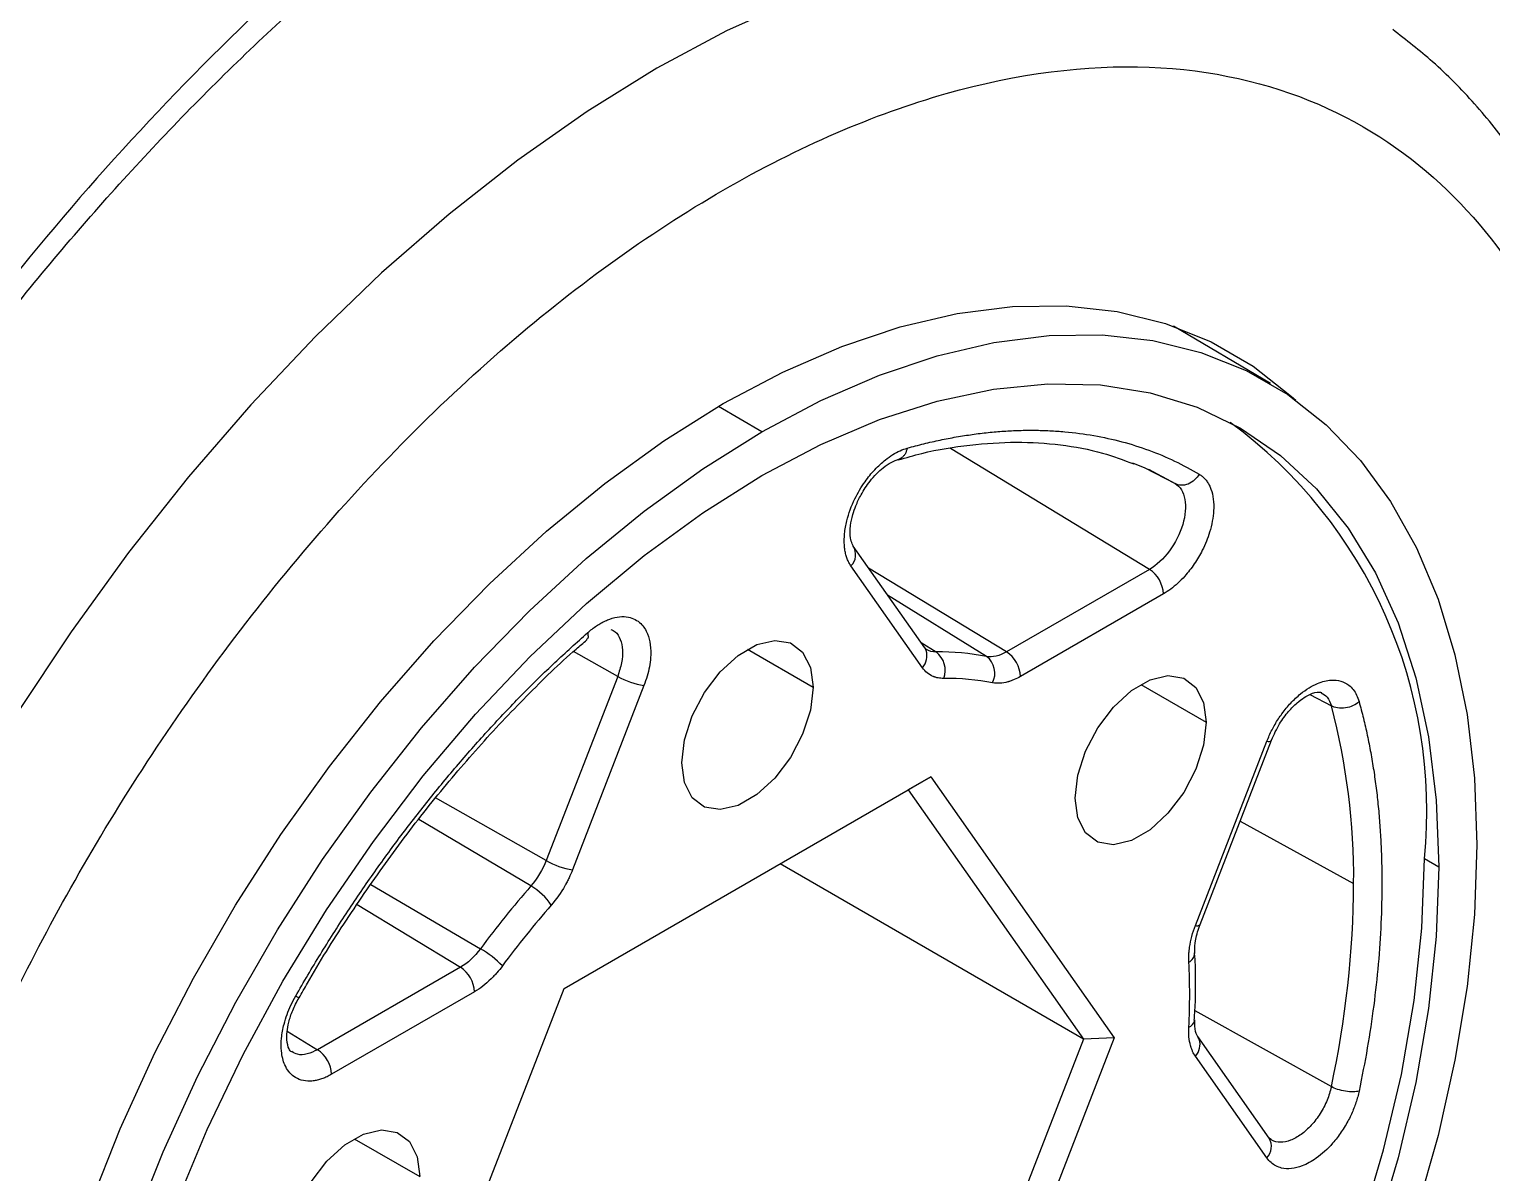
# Model space of a CAD drawing. Header units: inches. Extents: x 0 to 10.9, y 0 to 8.4.
# Drawn here: x 7.2066 to 7.6336, y 6.3479 to 6.6817 of the extents above; entities that cross this region are included whole.
import ezdxf

# ---------------------------------------------------------------- set-up
doc = ezdxf.new("R2010")
doc.units = ezdxf.units.IN
doc.header["$MEASUREMENT"] = 0

msp = doc.modelspace()

# ---------------------------------------------------------------- linework, layer by layer
at = {"color": 7, "linetype": 'Continuous', "lineweight": 25}
for p, q in [((7.56898919181615, 6.578254649225101), (7.540650059380751, 6.595020844920559)), ((7.420480935229213, 6.564169480807532), (7.407827984540758, 6.571601383427028)), ((7.533669242221659, 6.524037369667286), (7.475570103390222, 6.559334121478702)), ((7.533365464112598, 6.553241433881807), (7.541168448948627, 6.549064407620172)), ((7.468036832845271, 6.50115468827827), (7.447179059956358, 6.530831557865343)), ((7.467381107271116, 6.495348277472255), (7.446523334382255, 6.525025147059446)), ((7.491953702756091, 6.499955498587967), (7.451685761603571, 6.524419329783059)), ((7.533669244536576, 6.524037368260919), (7.491953702747306, 6.499955498582984)), ((7.486116542036138, 6.498624729424013), (7.457231689651269, 6.516528468937686)), ((7.537735761525562, 6.516869378927977), (7.49602021974347, 6.492787509254184)), ((7.378405226395067, 6.492806719221671), (7.36554004540609, 6.500094448435573)), ((7.416301997121515, 6.500718504477799), (7.435444316917708, 6.489667878478644)), ((7.466976128918215, 6.502663879709274), (7.471377442088367, 6.499942646884116)), ((7.378405228762461, 6.492806717880562), (7.357547457867825, 6.439047981453053)), ((7.53112182881448, 6.490451881303589), (7.550264148610673, 6.479401255304434)), ((7.386086879182391, 6.490135920114461), (7.365229108291363, 6.436377183696195)), ((7.580523833834708, 6.487556685767028), (7.586774766930317, 6.484174796202172)), ((7.547096219233413, 6.420115523421296), (7.567953992122368, 6.473874264988868)), ((7.548426029273123, 6.420390053327266), (7.569283802162052, 6.474148794894859)), ((7.569283802162525, 6.474148794895745), (7.569302076848754, 6.474240005548126)), ((7.362761094299493, 6.401701173055257), (7.46984912126303, 6.463521775132792)), ((7.46984912126303, 6.463521775132792), (7.463262378713909, 6.459718545934721)), ((7.46984912126303, 6.463521775132792), (7.523393134744792, 6.387338248074084)), ((7.357547457872287, 6.439047981464229), (7.325255920202647, 6.457340144059534)), ((7.362760702489823, 6.401700163206564), (7.463262378713909, 6.459718545934721)), ((7.463262378713909, 6.459718545934721), (7.514395477094499, 6.38696531862202)), ((7.353099746353004, 6.431662371325447), (7.32032964132027, 6.451023453252363)), ((7.560125631629345, 6.450544562289511), (7.593283188309742, 6.432380004451347)), ((7.613960940317678, 6.439621929341872), (7.618173209659686, 6.437232312926023)), ((7.514395477094499, 6.38696531862202), (7.425815957257496, 6.43810118696636)), ((7.306379211519641, 6.432054701533084), (7.338360631396012, 6.413327071736928)), ((7.302371407895691, 6.426236563861446), (7.332523478916689, 6.407918389290608)), ((7.3325234787995, 6.407918389363034), (7.290807933031275, 6.383836517388097)), ((7.336589995818978, 6.400750400047528), (7.294874450041131, 6.376668528067035)), ((7.30921708081773, 6.263697043919037), (7.362761094299493, 6.401701173055257)), ((7.546870556080458, 6.392392138317339), (7.546879210962578, 6.392528615429456)), ((7.546910213666056, 6.395263166504877), (7.586774764264068, 6.373070741174149)), ((7.281932224875751, 6.389228743033038), (7.290807933008057, 6.383836517374833)), ((7.514395477094499, 6.38696531862202), (7.463262378713904, 6.255175072557348)), ((7.523393134744792, 6.387338248074084), (7.46984912126303, 6.249334118937863)), ((7.523393134744792, 6.387338248074084), (7.514395477094499, 6.38696531862202)), ((7.568609715722343, 6.358057515582257), (7.547751944806394, 6.387734382362153)), ((7.56795399012437, 6.352251104810089), (7.547096219233371, 6.38192797155455)), ((7.30148216542855, 6.357883725423431), (7.320624485224743, 6.346833099424278))]:
    msp.add_line(p, q, dxfattribs=at)
at = {"color": 7, "linetype": 'Continuous', "lineweight": 25, "flags": 128}
for points in [[(7.430480888829305, 6.690393867346631), (7.410227157428587, 6.681216135454402), (7.389869689035285, 6.670303611348087), (7.369512220641983, 6.657711902749156), (7.349258489241264, 6.643505174118353), (7.329211703205776, 6.627755819688306), (7.309474016362021, 6.610544094559115), (7.290146007437873, 6.59195770573676), (7.27132616753643, 6.572091365198295), (7.253110398247941, 6.551046307261335), (7.23559152295727, 6.528929772717165), (7.218858813837213, 6.50585446235626), (7.202997536937965, 6.481937962670886)], [(7.224301923828345, 6.338409634569436), (7.233198122837071, 6.360785623217917), (7.243296825657882, 6.382948580296873), (7.254529047910563, 6.404747110336508), (7.266818062127804, 6.426032307273236), (7.280079921881605, 6.446658771629073), (7.294224035222498, 6.466485603737506), (7.309153783514423, 6.485377366231094), (7.32476718143798, 6.50320500921601), (7.340957573653576, 6.519846751813674), (7.357614363365533, 6.535188914047639), (7.374623767810359, 6.549126693393101), (7.391869595508386, 6.561564880684406), (7.409234039969396, 6.5724185104902), (7.426598484430406, 6.581613441513472), (7.443844312128433, 6.589086863051796), (7.460853716573259, 6.594787724058118), (7.477510506285216, 6.598677081871164), (7.493700898500811, 6.600728368233316), (7.509314296424368, 6.600927570778744), (7.524244044716294, 6.599273328752073), (7.538388158057187, 6.595776942303725), (7.551650017810988, 6.590462295298431), (7.563939032028229, 6.583365692164218), (7.575171254280909, 6.574535609896355), (7.576378987758104, 6.573423482497362)], [(7.420480935229213, 6.564169480807532), (7.437719780754315, 6.573297903883784), (7.454840867484521, 6.580717269342462), (7.471727241036911, 6.586376895394346), (7.488263550357564, 6.590238121054719), (7.504336835686222, 6.592274570237087), (7.519837300185994, 6.592472331928602), (7.534659059967083, 6.590830055216385), (7.548700867381118, 6.587358958515625), (7.561866802645253, 6.582082752936436), (7.574066929071554, 6.575037480312924), (7.585217907425763, 6.566271267000921), (7.595243565218776, 6.555843995126171), (7.604075417041986, 6.543826893528694), (7.61165313239206, 6.53030205119758), (7.617924947789452, 6.515361856519962), (7.622848020375463, 6.499108366174646), (7.6263887205724, 6.481652607981511), (7.628522861807697, 6.463113822468923), (7.629235865732723, 6.443618648340016), (7.628522861807697, 6.423300257401934), (7.6263887205724, 6.402297444867363), (7.622848020375463, 6.380753681242487), (7.617924947789451, 6.358816132277951), (7.611653132392058, 6.336634653677565)], [(7.249274403440499, 6.338415435977427), (7.258540904489352, 6.360561471668986), (7.269039866954198, 6.382422456155569), (7.280691387391234, 6.403832014145207), (7.293406790694554, 6.424627205974157), (7.30708930496725, 6.444649767676118), (7.321634798013977, 6.463747315466587), (7.336932569849842, 6.481774505475461), (7.352866195194126, 6.498594139901661), (7.369314409536973, 6.514078211171228), (7.386152032035531, 6.528108876152264), (7.403250918215752, 6.540579353012316), (7.420480935229214, 6.551394733892599), (7.437710952242675, 6.560472707214108), (7.454809838422896, 6.567744184118437), (7.471647460921454, 6.573153824275707), (7.488095675264302, 6.576660457057889), (7.504029300608585, 6.57823739487215), (7.51932707244445, 6.57787263626954), (7.533872565491176, 6.575568957283275), (7.547555079763873, 6.571343890301437), (7.560270483067192, 6.565229590634925), (7.571922003504229, 6.557272591796116), (7.582420965969075, 6.547533451350739), (7.591687467017928, 6.53608629003824), (7.599650982982537, 6.523018227668189), (7.606250906697911, 6.508428720085935), (7.611437008759433, 6.492428802253566), (7.615169819798959, 6.475140243206799), (7.617420930870548, 6.456694619319098), (7.618173209659686, 6.437232312926023)], [(7.23688645341644, 6.331853216814243), (7.24571830523965, 6.354067357476719), (7.255743963032664, 6.376070007450432), (7.266894941386873, 6.397710866325666), (7.279095067813173, 6.418842105092765), (7.292261003077309, 6.439319375964153), (7.306302810491343, 6.459002798416101), (7.321124570272433, 6.47775791471453), (7.336625034772205, 6.495456608397689), (7.352698320100863, 6.51197797944148), (7.369234629421516, 6.527209170129225), (7.386121002973906, 6.5410461359843), (7.403242089704112, 6.553394356499419), (7.420480935229213, 6.564169480807532)], [(7.52875366888994, 6.555142329232432), (7.532337753608638, 6.553637888385776), (7.54116844894926, 6.549064407619864)], [(7.397165898644814, 6.467570217971633), (7.397941171094302, 6.474244415547361), (7.40020418047963, 6.481273019845699), (7.403771591239034, 6.488086615147116), (7.408354392968998, 6.494133204482305), (7.413581314328328, 6.498922929143777), (7.419028901234193, 6.50206775412505), (7.424255822593524, 6.503312904409136), (7.428838624323487, 6.502557505325213), (7.432406035082892, 6.499862754814527), (7.43466904446822, 6.495446965537157), (7.435444316917708, 6.489667878478644)], [(7.4684670945181, 6.500344397811483), (7.468192014922615, 6.500914549712564), (7.468036832845271, 6.50115468827827)], [(7.511985730337779, 6.457303594797422), (7.512761002787266, 6.463977792373149), (7.515024012172595, 6.471006396671489), (7.518591422931999, 6.477819991972906), (7.523174224661963, 6.483866581308094), (7.528401146021293, 6.488656305969566), (7.533848732927158, 6.491801130950839), (7.539075654286489, 6.493046281234926), (7.543658456016452, 6.492290882151003), (7.547225866775856, 6.489596131640316), (7.549488876161185, 6.485180342362947), (7.550264148610673, 6.479401255304434)], [(7.435444316917708, 6.489667878478644), (7.43466904446822, 6.482993680902918), (7.432406035082892, 6.475965076604578), (7.428838624323487, 6.469151481303161), (7.424255822593524, 6.463104891967973), (7.419028901234193, 6.458315167306501), (7.413581314328328, 6.455170342325228), (7.408354392968998, 6.453925192041141), (7.403771591239034, 6.454680591125064), (7.40020418047963, 6.457375341635751), (7.397941171094302, 6.46179113091312), (7.397165898644814, 6.467570217971633)], [(7.550264148610673, 6.479401255304434), (7.549488876161185, 6.472727057728706), (7.547225866775856, 6.465698453430368), (7.543658456016451, 6.45888485812895), (7.539075654286489, 6.452838268793762), (7.533848732927157, 6.448048544132289), (7.528401146021293, 6.444903719151017), (7.523174224661963, 6.443658568866931), (7.518591422931999, 6.444413967950854), (7.515024012172595, 6.44710871846154), (7.512761002787266, 6.45152450773891), (7.511985730337779, 6.457303594797422)], [(7.595442127962229, 6.332470462441116), (7.602040835071027, 6.35467598570431), (7.607225981144853, 6.376659596396041), (7.610958104091208, 6.398253985964878), (7.61320880020095, 6.419294808067154), (7.613960940317678, 6.439621929341872)], [(7.618173209659686, 6.437232312926023), (7.617420930870548, 6.416901443930882), (7.615169819798958, 6.395856742522845), (7.611437008759432, 6.374258371586766), (7.606250906697911, 6.35227070776692), (7.599650982982537, 6.330061090461492)], [(7.548194816812894, 6.38689062819018), (7.547907126833405, 6.387494243881453), (7.547751944806394, 6.387734382362153)], [(7.282346066951849, 6.324735438917265), (7.283121339401337, 6.331409636492992), (7.285384348786665, 6.338438240791331), (7.28895175954607, 6.34525183609275), (7.293534561276033, 6.351298425427936), (7.298761482635364, 6.356088150089409), (7.304209069541228, 6.359232975070682), (7.309435990900559, 6.360478125354769), (7.314018792630522, 6.359722726270845), (7.317586203389927, 6.357027975760158), (7.319849212775256, 6.352612186482789), (7.320624485224743, 6.346833099424278)]]:
    msp.add_lwpolyline(points, dxfattribs=at)
at = {"color": 7, "linetype": 'Continuous', "lineweight": 25}
for centre, radius, start, end in [((7.474222752003551, 6.453637494212802), 0.1404393012371021, 354.2724600286426, 53.74416691798086), ((7.443146289744413, 6.528346752508348), 0.004736823117360321, 315.4741789739487, 31.63944323602137), ((7.52863583342289, 6.516444336736257), 0.009109849242846546, 2.674245102927998, 56.45966883228568), ((7.463604369946584, 6.498785300757536), 0.005106552054181242, 317.6962096837729, 17.77699957005064), ((7.472012538655068, 6.423967838916258), 0.07597745857596652, 79.30189884595478, 90.47894281207033), ((7.467331107045422, 6.494599245422179), 0.006702590094672791, 339.0789676163579, 52.86486180126623), ((7.486920290724839, 6.492362466731168), 0.00910985012449014, 2.674246757057894, 56.4596481820664), ((7.482311947037002, 6.493710819646096), 0.006214616028050101, 333.411194014934, 52.25116983067034), ((7.389524068763453, 6.512404078330519), 0.02253186942214038, 240.4309699003719, 261.2253894228015), ((7.398570643733277, 6.434219156042977), 0.1947212302087964, 359.4588304995, 14.86542176407142), ((7.568415670499576, 6.474995950303682), 0.001212981809184539, 247.6282530866696, 315.7006354774731), ((7.368666297353056, 6.458645339943782), 0.02253186746171856, 240.4309755015279, 261.2253899282482), ((7.582949845310959, 6.23180206125805), 0.3045902354495636, 138.9922390570603, 143.4185706454945), ((7.343718335726149, 6.415816335467387), 0.01841487760974737, 33.81349076114087, 59.37297491080231), ((7.303037006668099, 6.434219027135435), 0.2902520076795309, 347.8382003327923, 359.6369742828997), ((7.547557897607716, 6.421237208751493), 0.00121298182231953, 247.6282534868184, 315.7006350078088), ((7.32355266335362, 6.38795860751786), 0.02937405055223516, 43.83601254986846, 59.72721989258105), ((7.543739014858269, 6.412225341138488), 0.003142420464291631, 296.8033891915263, 357.7157928021812), ((7.327490066917388, 6.400325357567404), 0.00910985000556748, 2.674246522096059, 56.45964785377839), ((7.544187338518351, 6.392945580466992), 0.002739699746070071, 290.7060278726417, 348.3455751130364), ((7.285774521225393, 6.37624348561487), 0.009109849918588648, 2.674246371716041, 56.45964911047709), ((7.543311476757257, 6.385368739058656), 0.005114993316480966, 317.7255440968726, 17.30960475496806), ((7.564373315058917, 6.355595706478254), 0.004899754548991311, 316.9523801809578, 30.16124209859436)]:
    msp.add_arc(centre, radius, start, end, dxfattribs=at)
for points, knots in [([(7.395029203503368, 7.474254877316403), (7.392019268060231, 7.475810364165667), (7.381445241878698, 7.481274853015966), (7.362417403302498, 7.488970269481786), (7.338023147754916, 7.49734374428788), (7.312819043607847, 7.503976935744419), (7.286909262399522, 7.508984505322472), (7.260313447674344, 7.512319046118499), (7.233077881895302, 7.513977289846602), (7.205246752113464, 7.513945972016639), (7.176870478961093, 7.512217972681005), (7.148003389559644, 7.508789440202618), (7.118703658344013, 7.503661743422023), (7.089032195046875, 7.49684167456807), (7.059051599429364, 7.48834163460339), (7.028825104366493, 7.478179386488253), (6.998415703075528, 7.466377605445579), (6.967885507705667, 7.452963305628618), (6.937295351991261, 7.437967251097509), (6.906704797402057, 7.42142352268378), (6.876172308030043, 7.403369244713346), (6.845754738766543, 7.383843974624733), (6.815507288310438, 7.362889268583568), (6.785483468350926, 7.340548270090168), (6.755735829775182, 7.316865967781711), (6.726316058878641, 7.291889132145068), (6.697275042067984, 7.265666272683965), (6.668662899844444, 7.23824760453673), (6.640528993247301, 7.209685016721487), (6.612921907016832, 7.180032036781582), (6.58588941397276, 7.149343788586282), (6.559478424888745, 7.117676941494836), (6.533734927699932, 7.085089650109877), (6.508703919358511, 7.051641484533674), (6.484429333134499, 7.017393351487828), (6.460953963689381, 6.982407406937956), (6.438319391844801, 6.946746961033174), (6.416565910636012, 6.910476376278122), (6.395732494087136, 6.873661030815253), (6.375856755433792, 6.836367278696807), (6.356974791850788, 6.798662199013894), (6.339121092669026, 6.760613397246608), (6.322328469958677, 6.722288807975681), (6.306628087937502, 6.683756713348517), (6.292049425780719, 6.645085623608018), (6.278620245191531, 6.606344159008516), (6.266366575100856, 6.567600941458615), (6.255312667856468, 6.528924474175049), (6.245481096503478, 6.490383101185514), (6.236892357126515, 6.452044716178719), (6.229566346499295, 6.413977469398255), (6.223516853493358, 6.376246824947362), (6.218772149528831, 6.338926345728998), (6.215298078704818, 6.302057317629345), (6.213285282513826, 6.265799599173191), (6.212441853070853, 6.24073264982225), (6.212659387902434, 6.2279787055436), (6.212677960039606, 6.22688983163364)], [0, 0, 0, 0, 0.007164773257650924, 0.02517014116827869, 0.0431973886730683, 0.06126747105727935, 0.0793982544675005, 0.09760346378616465, 0.1158920342456558, 0.134267922621993, 0.1527303782042145, 0.1712746107331366, 0.1898927363660717, 0.2085748499814257, 0.2273100725796954, 0.2460874539306307, 0.2648966601583378, 0.2837284271020927, 0.3025748001004492, 0.3214292037229995, 0.3402860337730477, 0.3591405083007086, 0.3779899528206379, 0.3968325182589684, 0.4156670256866117, 0.4344928290285729, 0.4533096984734979, 0.4721177242887724, 0.4909172392569265, 0.509708757296404, 0.5284929256854648, 0.5472704884441901, 0.5660422586987122, 0.5848090981650325, 0.6035719021965278, 0.6223315891146669, 0.6410890927754663, 0.6598453575123974, 0.678601334741333, 0.6973578722227296, 0.7161157186743613, 0.734875834959481, 0.7536391815164669, 0.7724067153311523, 0.7911793854745302, 0.8099581264842586, 0.8287438487636967, 0.8475374249904316, 0.8663396712972994, 0.8851513217119449, 0.9039729940221812, 0.9228051448906657, 0.9416480117116841, 0.9605015384554338, 0.9793652827032656, 0.9982383014373495, 1, 1, 1, 1]), ([(6.940577055881089, 6.084562521952886), (6.940577055881089, 6.106048808907548), (6.941731138159014, 6.129557582677938), (6.947326688597435, 6.181033954060199), (6.951770823970306, 6.209010045648171), (6.965108079565971, 6.269514178236271), (6.974008443209142, 6.30205344987563), (6.997461153375196, 6.371145896540584), (7.012026639429285, 6.407709573414065), (7.047751431203383, 6.483337951326005), (7.068927761299539, 6.522404638310485), (7.118089293734028, 6.60032964707215), (7.146087319979491, 6.639171960367058), (7.207894918204574, 6.712918398342103), (7.241701114355662, 6.747786703142785), (7.312727919302982, 6.809619860812255), (7.34992362829263, 6.836544155102313), (7.424350277822001, 6.879509745327316), (7.46154598681165, 6.895530702521325), (7.53257279175897, 6.915703348301424), (7.566378987910057, 6.919866846761495), (7.62818658613514, 6.917481942724171), (7.656184612380604, 6.910965462457572), (7.705346144815092, 6.889801150859356), (7.726522474911248, 6.875184134178032), (7.762247266685346, 6.840802722882096), (7.776812752739437, 6.821055998247774), (7.800265462905489, 6.779041474370752), (7.809165826548662, 6.756778343859986), (7.822503082144324, 6.711673078808527), (7.826947217517197, 6.688828076703762), (7.832542767955618, 6.643812190342412), (7.833696850233542, 6.621635891607585), (7.833696850233542, 6.600149604652922)], [0, 0, 0, 0, 0.0625, 0.0625, 0.125, 0.125, 0.1875, 0.1875, 0.2500000000000001, 0.2500000000000001, 0.3125000000000001, 0.3125000000000001, 0.3750000000000001, 0.3750000000000001, 0.4375000000000001, 0.4375000000000001, 0.5000000000000001, 0.5000000000000001, 0.5625000000000001, 0.5625000000000001, 0.6250000000000001, 0.6250000000000001, 0.6875000000000001, 0.6875000000000001, 0.7500000000000001, 0.7500000000000001, 0.8125000000000001, 0.8125000000000001, 0.8750000000000001, 0.8750000000000001, 0.9375000000000001, 0.9375000000000001, 1, 1, 1, 1]), ([(7.7601286632594, 6.557679594312338), (7.7601286632594, 6.57562613847761), (7.759164709430858, 6.594149018931856), (7.754490993898527, 6.631748795683768), (7.750779004390335, 6.650830214455377), (7.7396389853123, 6.6885046452698), (7.732204905634122, 6.707100052461921), (7.712615895225831, 6.742192924019153), (7.700449989627066, 6.758686488799198), (7.6706106528109, 6.787403759381539), (7.652923001885873, 6.799612706231659), (7.611860550521911, 6.817290318637488), (7.58847503884114, 6.822733246080158), (7.53684988864016, 6.824725250828402), (7.508613069800054, 6.821247664907977), (7.449287524414066, 6.804398347052975), (7.418219595574156, 6.791016750853551), (7.356054310540475, 6.755129495685312), (7.324986381700565, 6.732640824766281), (7.265660836314578, 6.680994325893074), (7.237424017474472, 6.651870374723941), (7.185798867273492, 6.590273240284507), (7.162413355592721, 6.557829975773552), (7.121350904228758, 6.492742666166672), (7.103663253303731, 6.460111992247199), (7.073823916487565, 6.396942956703347), (7.061658010888801, 6.366402936306185), (7.04206900048051, 6.308693074747708), (7.034634920802332, 6.281514461857834), (7.023494901724296, 6.230978038791115), (7.019782912216105, 6.207610848158566), (7.015109196683775, 6.164614914313458), (7.014145242855231, 6.144979076458741), (7.014145242855231, 6.12703253229347)], [0, 0, 0, 0, 0.06250000000000001, 0.06250000000000001, 0.125, 0.125, 0.1875, 0.1875, 0.25, 0.25, 0.3125, 0.3125, 0.375, 0.375, 0.4375000000000001, 0.4375000000000001, 0.5, 0.5, 0.5625, 0.5625, 0.625, 0.625, 0.6875, 0.6875, 0.75, 0.75, 0.8125000000000001, 0.8125000000000001, 0.8750000000000001, 0.8750000000000001, 0.9375000000000001, 0.9375000000000001, 1, 1, 1, 1]), ([(7.02305388347897, 6.139354575564903), (7.02306707757712, 6.145132636694493), (7.023098485017799, 6.158886825127997), (7.024575228622738, 6.181512447397434), (7.027272197694717, 6.206979261418429), (7.031241060948826, 6.23304172324311), (7.036420517957048, 6.259566583630386), (7.042812530273443, 6.286463360802514), (7.050395069614375, 6.313627461771437), (7.059145650962536, 6.340956272028777), (7.069035204805876, 6.368345586507091), (7.080029945076397, 6.39569124547725), (7.092091113931708, 6.422889317481264), (7.105175308124002, 6.44983662740708), (7.119234655482527, 6.476431157777331), (7.13421703442079, 6.502572458548249), (7.150066092509967, 6.528161728401708), (7.166721586682745, 6.553102510740536), (7.184119625538591, 6.577301123414847), (7.202193128845197, 6.600667316648047), (7.220871888470811, 6.623114373496325), (7.240082785479631, 6.644559468477873), (7.259750043055121, 6.664924067161835), (7.279795502139324, 6.684134339140234), (7.300138929760196, 6.702121586469802), (7.320698373621366, 6.71882268797213), (7.341390581039621, 6.734180556571164), (7.362131505732696, 6.748144601352263), (7.382836931649557, 6.760671176642453), (7.403423249063595, 6.77172398718688), (7.423808230211353, 6.781274305421304), (7.443910974021033, 6.789300679120021), (7.46365423448534, 6.795789595076821), (7.48296633919238, 6.800735217529255), (7.501783975716824, 6.80413803838079), (7.520053927059834, 6.806003747515311), (7.537731676019614, 6.806335229936257), (7.554792270674644, 6.805146707565802), (7.571187669841385, 6.802389959684472), (7.586547688276671, 6.798331684633931), (7.595989727953339, 6.794420739939615), (7.60053535334826, 6.79253791693427)], [0, 0, 0, 0, 0.01862485683052684, 0.0443349048493524, 0.07006189061383113, 0.09580995473097577, 0.1215808870643338, 0.1473748220710552, 0.1731907511037901, 0.1990268926852108, 0.2248809551172497, 0.2507503189320393, 0.2766321605753485, 0.302523533652711, 0.3284214200842916, 0.3543227605032292, 0.3802244710551851, 0.4061225158592972, 0.432013692943684, 0.4578948960516549, 0.4837630360609082, 0.5096150703987451, 0.5354480528984135, 0.5612592133340683, 0.5870460788659949, 0.6128066535211937, 0.6385396767158978, 0.6642449875936539, 0.689924028147518, 0.7155805235538266, 0.7412213803786453, 0.7668571256821305, 0.7924992004394075, 0.8181693748962584, 0.8438979181027688, 0.8697250806648141, 0.8957017181016693, 0.9218878107198506, 0.9483468001073829, 0.9751329050500674, 1, 1, 1, 1]), ([(7.344036266172361, 5.573584689895905), (7.349420931955088, 5.576736609923029), (7.364984859073646, 5.58584697174772), (7.390653698047882, 5.602053413763835), (7.420949897267907, 5.622641779024148), (7.451033989053603, 5.644647254489634), (7.480855054582408, 5.667999859037842), (7.510360947921193, 5.692660240657), (7.539500656057442, 5.718578448675191), (7.568223851951894, 5.745705188819221), (7.596480990213318, 5.773988850307577), (7.624223289505393, 5.803376344434835), (7.651402771704825, 5.833812929444895), (7.677972306720728, 5.865242316798476), (7.70388567152825, 5.897606713609324), (7.729097616619658, 5.930846894187015), (7.753563937847638, 5.964902275593567), (7.777241550982376, 5.999711003278353), (7.8000885670293, 6.035210044232821), (7.822064366628483, 6.071335287254683), (7.843129661200525, 6.108021630135084), (7.863246471290886, 6.145202917605587), (7.882378317537438, 6.182812238730975), (7.900490291388291, 6.220782071186544), (7.91754917858349, 6.259044585363888), (7.933523402212255, 6.297531574122148), (7.948383061862363, 6.336174572770537), (7.962099967195128, 6.374904977630224), (7.974647657735137, 6.41365415715794), (7.986001438691585, 6.452353568936888), (7.996138321942024, 6.490934822503108), (8.005037288347832, 6.529329900164161), (8.012678321594919, 6.567470729591668), (8.019046009736396, 6.605291103595419), (8.024116077476524, 6.642719741523735), (8.027905685086429, 6.67970632838741), (8.030285583996918, 6.716124248450227), (8.031375049248606, 6.744221992327307), (8.031213189854698, 6.759922905021436), (8.031172003007795, 6.763918169502497)], [0, 0, 0, 0, 0.0147918128403038, 0.04275450070387832, 0.07070804841371159, 0.09865197468039204, 0.1265843046125653, 0.1545039014274174, 0.1824102856211445, 0.2103034850167829, 0.2381839132106106, 0.2660522729570828, 0.2939094806681083, 0.3217566083256995, 0.3495948394724028, 0.3774254364008757, 0.4052497161259397, 0.4330690331445143, 0.4608847673505104, 0.4886983157674696, 0.5165110869919702, 0.5443244540194697, 0.5721394088163111, 0.5999573758528902, 0.6277797798588552, 0.6556080417131425, 0.6834435724554865, 0.7112877643707741, 0.7391419779771934, 0.7670075234968198, 0.7948856350652004, 0.8227774355432292, 0.8506838893356643, 0.8786057401163953, 0.9065434298578342, 0.9344969951509436, 0.9624659366422924, 0.9904490577659866, 1, 1, 1, 1]), ([(7.682160857288529, 6.49434207847788), (7.682101698838131, 6.500791284285066), (7.681972667299541, 6.514857760712254), (7.680097295574351, 6.535676354197889), (7.676863837222553, 6.556849586151538), (7.672193543316349, 6.577062066581941), (7.666144681341534, 6.596221019723371), (7.658731197453765, 6.614205687916177), (7.649997533461942, 6.630902573549207), (7.640013890554354, 6.646224454015289), (7.62882148832339, 6.660036111126636), (7.617117930609369, 6.671969229798787), (7.608632743950229, 6.678531211519653), (7.604683052421904, 6.681585688062489)], [0, 0, 0, 0, 0.08052226369517132, 0.1756285282243358, 0.2707043524093901, 0.3656192477768577, 0.4602020131128642, 0.5542465343732469, 0.6475360181260048, 0.7398828815229401, 0.8311754012616518, 0.9214153896435927, 0.9999999999999999, 0.9999999999999999, 0.9999999999999999, 0.9999999999999999]), ([(7.145004851614688, 6.177063422944166), (7.145004851614688, 6.189776844365763), (7.145687721315973, 6.203686969864814), (7.148998604716141, 6.234145503906469), (7.151628196602779, 6.250698938328974), (7.159519841694974, 6.286499192554557), (7.164786180827456, 6.305752657519254), (7.178663133529837, 6.346634611360526), (7.187281521751441, 6.368269314173375), (7.208419856819818, 6.413018574101587), (7.220949876978413, 6.436134306299866), (7.250038722384324, 6.482242481144556), (7.266605135528792, 6.505225451582859), (7.303176649487922, 6.548861168926521), (7.323179752827128, 6.569492721233496), (7.365206265152421, 6.606079358698538), (7.387214940939836, 6.622010445373072), (7.431253138998954, 6.64743315597499), (7.453261814786369, 6.656912745483155), (7.495288327111662, 6.66884888631252), (7.51529143045087, 6.671312425528148), (7.551862944409999, 6.669901279426425), (7.568429357554467, 6.66604548247139), (7.597518202960377, 6.653522573649877), (7.610048223118974, 6.64487369479108), (7.631186558187349, 6.62453023704071), (7.639804946408954, 6.61284611346449), (7.653681899111334, 6.58798614817577), (7.658948238243818, 6.57481306894879), (7.666839883336012, 6.548124314202934), (7.669469475222649, 6.534606941948343), (7.672780358622818, 6.507971072512817), (7.673463228324104, 6.494849371588781), (7.673463228324104, 6.482135950167183)], [0, 0, 0, 0, 0.0625, 0.0625, 0.125, 0.125, 0.1875, 0.1875, 0.25, 0.25, 0.3125, 0.3125, 0.375, 0.375, 0.4375, 0.4375, 0.5, 0.5, 0.5625, 0.5625, 0.625, 0.625, 0.6875, 0.6875, 0.75, 0.75, 0.8125, 0.8125, 0.875, 0.875, 0.9375, 0.9375, 1, 1, 1, 1]), ([(7.380922530611259, 5.812949832196914), (7.385333027033936, 5.815539344109975), (7.398081765515657, 5.823024444881209), (7.419091679598433, 5.83654001552072), (7.443844837712316, 5.85392292231779), (7.468358059909582, 5.872699136504698), (7.492568999155623, 5.892787262260753), (7.516414729866382, 5.914135804183688), (7.539833817324014, 5.936681847878323), (7.562765921212812, 5.960362353835637), (7.585151920593532, 5.985111219899676), (7.606933953771903, 6.010860169218723), (7.628055521500923, 6.03753863657023), (7.648461601224416, 6.065073948301473), (7.668098775751748, 6.093391449183162), (7.686915366798718, 6.122414667438496), (7.704861569021278, 6.152065490994929), (7.72188953336176, 6.182264276114918), (7.737953458641783, 6.212929954984136), (7.753009822574566, 6.243980413525365), (7.767017522584887, 6.275332806373525), (7.779937980134421, 6.306903877624661), (7.791735129397942, 6.338610011623279), (7.802375446839697, 6.370367434201303), (7.811828088048017, 6.402092467313545), (7.820064545004451, 6.433701531587813), (7.827060017717296, 6.465112008079126), (7.832788313856337, 6.496239773005769), (7.837240875843775, 6.527009002067883), (7.840355654279072, 6.557315931112242), (7.842198193281106, 6.585853637094453), (7.842340893590293, 6.603941549910237), (7.84240723820757, 6.612351031711243)], [0, 0, 0, 0, 0.0180446032691559, 0.05215873816427469, 0.0862596380957263, 0.120345555575488, 0.1544136730850096, 0.1884627752841457, 0.2224928234772579, 0.2565046239928678, 0.2904995773366684, 0.3244794931707036, 0.3584464569650853, 0.3924027361174464, 0.4263507155510468, 0.4602928548527073, 0.4942316607207551, 0.5281696698155468, 0.5621091580194901, 0.5960521208030372, 0.6300011328173984, 0.6639587661184249, 0.697927575476487, 0.7319100747551127, 0.7659086995651087, 0.7999257502761362, 0.8339633077957923, 0.8680231124403788, 0.9021063938169013, 0.9362136372014348, 0.970344270089647, 0.9999999999999999, 0.9999999999999999, 0.9999999999999999, 0.9999999999999999]), ([(7.833696850233542, 6.600149604652922), (7.833696850233542, 6.578663317698259), (7.832542767955618, 6.55515454392787), (7.826947217517197, 6.503678172545609), (7.822503082144324, 6.475702080957637), (7.809165826548662, 6.415197948369537), (7.80026546290549, 6.382658676730179), (7.776812752739437, 6.313566230065224), (7.762247266685346, 6.277002553191742), (7.726522474911248, 6.201374175279804), (7.705346144815092, 6.162307488295323), (7.656184612380604, 6.084382479533659), (7.62818658613514, 6.04554016623875), (7.566378987910057, 5.971793728263704), (7.53257279175897, 5.936925423463022), (7.46154598681165, 5.875092265793553), (7.424350277822001, 5.848167971503495), (7.34992362829263, 5.805202381278492), (7.312727919302982, 5.789181424084482), (7.241701114355662, 5.769008778304384), (7.207894918204574, 5.764845279844312), (7.146087319979491, 5.767230183881638), (7.118089293734028, 5.773746664148236), (7.068927761299539, 5.794910975746451), (7.047751431203383, 5.809527992427776), (7.012026639429285, 5.843909403723711), (6.997461153375196, 5.863656128358034), (6.974008443209142, 5.905670652235056), (6.965108079565971, 5.927933782745822), (6.951770823970307, 5.973039047797281), (6.947326688597435, 5.995884049902045), (6.941731138159014, 6.040899936263397), (6.940577055881089, 6.063076234998222), (6.940577055881089, 6.084562521952886)], [0, 0, 0, 0, 0.0625, 0.0625, 0.125, 0.125, 0.1875, 0.1875, 0.2500000000000001, 0.2500000000000001, 0.3125000000000001, 0.3125000000000001, 0.3750000000000001, 0.3750000000000001, 0.4375000000000001, 0.4375000000000001, 0.5000000000000001, 0.5000000000000001, 0.5625000000000001, 0.5625000000000001, 0.6250000000000001, 0.6250000000000001, 0.6875000000000001, 0.6875000000000001, 0.7500000000000001, 0.7500000000000001, 0.8125000000000001, 0.8125000000000001, 0.8750000000000001, 0.8750000000000001, 0.9375000000000001, 0.9375000000000001, 1, 1, 1, 1]), ([(7.462963096644604, 6.55943984158015), (7.464573394942209, 6.559870157061897), (7.467789438797054, 6.560729571409398), (7.472561842154933, 6.561802880099568), (7.477285945258826, 6.562715131415647), (7.481958712400099, 6.563451137530539), (7.486580944939182, 6.564014952985937), (7.491152418700231, 6.564405492539731), (7.495673185452473, 6.564623042004931), (7.500143219199315, 6.564667541843766), (7.504562531850123, 6.564538949904638), (7.51037559719428, 6.564137830406516), (7.517465855143721, 6.563210045930065), (7.52566616931388, 6.561414051414003), (7.533530686342403, 6.558922322888247), (7.541093167158443, 6.555793419806483), (7.545832872926499, 6.553144891701091), (7.54820804132601, 6.551817657360187)], [0, 0, 0, 0, 0.05020600768703717, 0.1002700696748312, 0.1502281921396657, 0.2001166106388733, 0.2499717127161895, 0.2998299588603742, 0.3497278026680526, 0.3997016110818982, 0.4497875855733559, 0.5000216851152113, 0.6002837251973789, 0.7001214721003766, 0.7998257022469242, 0.8996883583741493, 1, 1, 1, 1]), ([(7.446523334382244, 6.525025147059432), (7.446314474385659, 6.525347487673079), (7.445898652758488, 6.52598923908868), (7.44540738313911, 6.527099884333131), (7.445019881918975, 6.528310059345102), (7.444745644975852, 6.529631153991921), (7.444513691420187, 6.531625435578368), (7.444558144300973, 6.53445793412692), (7.44537221007654, 6.539039435463594), (7.447305770860715, 6.544336200595767), (7.450316206824072, 6.549401393199688), (7.453416551612551, 6.553241642562574), (7.456215785207297, 6.555820867893257), (7.458719817727991, 6.557587281694483), (7.460869434156788, 6.558757347287188), (7.462262619729348, 6.559211499380873), (7.462963096644604, 6.55943984158015)], [0, 0, 0, 0, 0.0379784704117259, 0.07561174768895974, 0.113200885090974, 0.1510479892182569, 0.1894490787758028, 0.2746968709049494, 0.3609418030773505, 0.5054550761391094, 0.6243360845978033, 0.7189922431294382, 0.8139178480956032, 0.8761501357420208, 0.9377297808856782, 1, 1, 1, 1]), ([(7.46031598814282, 6.55595980593518), (7.46261700827263, 6.556635261087657), (7.469758333006379, 6.558731568079689), (7.481307250837532, 6.560528474042212), (7.494872200271981, 6.561435297265387), (7.507800071448231, 6.560596542294785), (7.519303690944187, 6.558508734540205), (7.526088949291169, 6.555954089409747), (7.529097911553619, 6.55482121717432)], [0, 0, 0, 0, 0.08971839310940864, 0.2784452736784799, 0.4675570291936702, 0.6573238468869246, 0.848038267633993, 1, 1, 1, 1]), ([(7.462963096627569, 6.559439841609442), (7.462779272570605, 6.558816287372393), (7.462496738120156, 6.557857895110785), (7.461746809864394, 6.556947457267829), (7.461183753107467, 6.55647323342479), (7.460785275691189, 6.556334074804477), (7.460652449883963, 6.556287688597076)], [0, 0, 0, 0, 0.4239202643269007, 0.6515582394106569, 0.883852744895818, 1, 1, 1, 1]), ([(7.014145242855231, 6.12703253229347), (7.014145242855231, 6.109085988128198), (7.015109196683775, 6.090563107673952), (7.019782912216106, 6.05296333092204), (7.023494901724296, 6.033881912150432), (7.034634920802332, 5.996207481336008), (7.04206900048051, 5.977612074143887), (7.061658010888801, 5.942519202586655), (7.073823916487565, 5.92602563780661), (7.103663253303731, 5.897308367224269), (7.121350904228758, 5.885099420374148), (7.162413355592721, 5.86742180796832), (7.185798867273492, 5.861978880525649), (7.237424017474472, 5.859986875777407), (7.265660836314578, 5.863464461697831), (7.324986381700565, 5.880313779552834), (7.356054310540475, 5.893695375752257), (7.418219595574156, 5.929582630920496), (7.449287524414066, 5.952071301839528), (7.508613069800054, 6.003717800712733), (7.53684988864016, 6.032841751881866), (7.58847503884114, 6.094438886321301), (7.611860550521911, 6.126882150832256), (7.652923001885873, 6.191969460439136), (7.6706106528109, 6.224600134358609), (7.700449989627066, 6.287769169902461), (7.712615895225831, 6.318309190299622), (7.732204905634122, 6.376019051858099), (7.7396389853123, 6.403197664747974), (7.750779004390335, 6.453734087814694), (7.754490993898527, 6.477101278447241), (7.759164709430858, 6.520097212292351), (7.7601286632594, 6.539733050147067), (7.7601286632594, 6.557679594312338)], [0, 0, 0, 0, 0.0625, 0.0625, 0.125, 0.125, 0.1875, 0.1875, 0.25, 0.25, 0.3125, 0.3125, 0.375, 0.375, 0.4375, 0.4375, 0.5, 0.5, 0.5625, 0.5625, 0.625, 0.625, 0.6875, 0.6875, 0.75, 0.75, 0.8125, 0.8125, 0.875, 0.875, 0.9375, 0.9375, 1, 1, 1, 1]), ([(7.447613188859728, 6.530011105858677), (7.447110512889461, 6.530959893873897), (7.446191811304939, 6.532693919577365), (7.446247246433017, 6.536444206845736), (7.446932350158231, 6.539734033426897), (7.447986206533551, 6.542819138746618), (7.449577605986253, 6.546207209044459), (7.452213893883818, 6.550225116915037), (7.455330853136067, 6.553400483837851), (7.458300506552703, 6.555423423060396), (7.45985251099721, 6.55597323008993), (7.460657416059902, 6.556258372612004)], [0, 0, 0, 0, 0.152586846602398, 0.2788710542027724, 0.3769085499067263, 0.4491169854323829, 0.5407694282223882, 0.6641066756922923, 0.8172167698989541, 0.9052044291467171, 1, 1, 1, 1]), ([(7.54820804132601, 6.551817657360187), (7.54850681584098, 6.551622251644374), (7.54910161626236, 6.551233237868826), (7.549881247899387, 6.550477072716017), (7.550569045983571, 6.549599509875336), (7.551157122554476, 6.548587525180475), (7.551845886527421, 6.54699331560481), (7.552415268216268, 6.544592783350774), (7.552524510352483, 6.540439730969466), (7.551565245663509, 6.535277336488347), (7.549377454793659, 6.529918280381055), (7.546824003886931, 6.525557802673344), (7.544324843624841, 6.522368683553791), (7.541971519560845, 6.519971301816068), (7.539876118186751, 6.518204911003299), (7.538451822044768, 6.517316183803357), (7.537735761525562, 6.516869378927977)], [0, 0, 0, 0, 0.03798091313463103, 0.07561241673859914, 0.1131953631054227, 0.1510317628401849, 0.1894176446892052, 0.2746745668213875, 0.3609256405872627, 0.5054504827120329, 0.6243444149570709, 0.7190101611242495, 0.8139469160017131, 0.8761792555322422, 0.9377495002910031, 1, 1, 1, 1]), ([(7.548207599129451, 6.551817912634563), (7.54751597546263, 6.550631324586373), (7.546315177860949, 6.549476544294482), (7.543581181212255, 6.548407423780182), (7.542158004823186, 6.548536105331607), (7.541169055401112, 6.549065501170784)], [0, 0, 0, 0, 0.5, 0.5, 1, 1, 1, 1]), ([(7.541169055625724, 6.549065501050961), (7.542606047990189, 6.548211867783037), (7.543623030485177, 6.546575792052265), (7.544399261483843, 6.54235841656251), (7.544175572766579, 6.539744794433528), (7.542587727964332, 6.534456704643466), (7.541205454768573, 6.531730872745255), (7.537793843458556, 6.527141663926594), (7.535715259357933, 6.525218542581294), (7.533669244764657, 6.524037368122361)], [0, 0, 0, 0, 0.25, 0.25, 0.5, 0.5, 0.75, 0.75, 1, 1, 1, 1]), ([(7.369647123312081, 6.505569678154745), (7.370072384977914, 6.505930019206843), (7.370918996036668, 6.506647386287254), (7.372213365734877, 6.507571167882846), (7.373513102553222, 6.508372032352167), (7.374820614878484, 6.509039247926719), (7.376658726794174, 6.50979331529546), (7.378990197976663, 6.510344129694055), (7.382206776207346, 6.510202327059692), (7.385183471525564, 6.508657245551486), (7.387161528598546, 6.505563406040668), (7.388049591795153, 6.502079565516), (7.388109912767614, 6.498741958380198), (7.387712459810473, 6.495639444252733), (7.387082263893683, 6.492901342801423), (7.38641988761026, 6.491061099144168), (7.386086879182391, 6.490135920114461)], [0, 0, 0, 0, 0.03797877526825382, 0.07560815780821167, 0.1131889468051283, 0.1510231004860746, 0.1894065979779209, 0.2746625594877073, 0.3609126022738646, 0.5054384599922881, 0.6243282053674482, 0.7189871577242952, 0.813917055585638, 0.8761593849258155, 0.9377393642189866, 1, 1, 1, 1]), ([(7.284402177424157, 6.399525777487469), (7.285581773742248, 6.401567484508121), (7.287937631346786, 6.405645126102175), (7.291585070546546, 6.411682539256889), (7.295308234882125, 6.417648777616017), (7.29911568246573, 6.423539028124587), (7.303005120178879, 6.429354564360405), (7.30697715276593, 6.435095033332892), (7.311031614176438, 6.440760518918833), (7.315168524807998, 6.446350984630381), (7.31938792738334, 6.451866442527489), (7.325112005442517, 6.459105797356049), (7.332422607885042, 6.467906308721295), (7.341419951022884, 6.478036155189951), (7.350625787034669, 6.487699605477421), (7.360027695709141, 6.496942787148473), (7.366435856334515, 6.502689751058145), (7.369647123312081, 6.505569678154745)], [0, 0, 0, 0, 0.05020600768773738, 0.1002700696760724, 0.1502281921412887, 0.2001166106407186, 0.2499717127180995, 0.2998299588621908, 0.3497278026696203, 0.3997016110830628, 0.4497875855739652, 0.5000216851151157, 0.6002837251983484, 0.7001214721018978, 0.7998257022484719, 0.899688358375191, 1, 1, 1, 1]), ([(7.285434239550105, 6.39896108236869), (7.286229240850932, 6.400407933010761), (7.290488194461633, 6.408158951480523), (7.29910557711553, 6.421708352613001), (7.311223869953169, 6.439422331336187), (7.324141535551822, 6.456289538764157), (7.3376592519554, 6.472277554174823), (7.351735121585722, 6.487121291989197), (7.362361292827562, 6.497527520786868), (7.368345386752591, 6.50255738737633), (7.369391971125801, 6.503437082755082)], [0, 0, 0, 0, 0.03564854366667905, 0.1909751513708094, 0.3462895423597795, 0.5015755640826545, 0.656818771788822, 0.8120049725222791, 0.9671207269697507, 1, 1, 1, 1]), ([(7.369646681117011, 6.505569933436016), (7.3697202937534, 6.505101408790662), (7.369833434687992, 6.504381297151474), (7.369611028502442, 6.503772670093785), (7.369398201948398, 6.503600854395485), (7.369311082631961, 6.503530522635163)], [0, 0, 0, 0, 0.5238015055934117, 0.8050709061773221, 1, 1, 1, 1]), ([(7.37640339511845, 6.506517376023591), (7.376846288369835, 6.506318900776492), (7.378060728136323, 6.505774669786324), (7.379275135582433, 6.503669536939425), (7.37994584407714, 6.500567402974032), (7.379715378178939, 6.496804380083543), (7.378841998142584, 6.494139432824274), (7.378405228995554, 6.49280671774852)], [0, 0, 0, 0, 0.1255443990506246, 0.3442502458318351, 0.562869936125154, 0.7813953637674903, 1, 1, 1, 1]), ([(7.471377440674095, 6.499942643043792), (7.470352804774426, 6.50001826202187), (7.469054720996819, 6.500114061679829), (7.468200221999786, 6.500993145519155), (7.468020217487389, 6.50117832895226)], [0, 0, 0, 0, 0.7893449693648266, 1, 1, 1, 1]), ([(7.473591818555706, 6.492205878471164), (7.473040220826429, 6.492202821310566), (7.472240986761784, 6.492273813284186), (7.471357821788096, 6.492488897712891), (7.470928557993354, 6.492629505042116), (7.470747227515342, 6.492696850707826), (7.470626927134387, 6.49274332234758), (7.47058585284809, 6.492759521811258), (7.46925396765073, 6.493314299301177), (7.468211834521098, 6.494166339864845), (7.467381107271135, 6.495348277472278)], [0, 0, 0, 0, 0.2500000000000132, 0.3750000000000205, 0.4375000000000231, 0.4687500000000256, 0.4687500000000256, 0.5000000000000262, 0.5000000000000262, 1, 1, 1, 1]), ([(7.40301961752334, 6.010742228243237), (7.406520764509131, 6.01280815336388), (7.416612458395623, 6.0187629687414), (7.43317579127364, 6.029745086787242), (7.452568507746822, 6.044090776767492), (7.471634502645125, 6.059789152586005), (7.490297883614351, 6.076736841136112), (7.508481819179944, 6.094859398548952), (7.526112397518135, 6.114070341712105), (7.543117751197665, 6.134282502980603), (7.55942822447225, 6.155405070463091), (7.574976439952769, 6.177344540454956), (7.589697503934792, 6.20000471924414), (7.603529231800524, 6.223287070269759), (7.616412182294469, 6.247090669427145), (7.628290062632232, 6.271312773035899), (7.639110078051981, 6.295849445379313), (7.648823119973381, 6.320596377391995), (7.657384065894095, 6.345449305667029), (7.664750363869085, 6.370303571391852), (7.670887074936732, 6.395056937399723), (7.675747811974641, 6.419600536273785), (7.679345579451578, 6.443853649940861), (7.681487274601523, 6.467633746839789), (7.682404588745825, 6.484493311353266), (7.682189392417578, 6.493189023209645), (7.682160857288529, 6.49434207847788)], [0, 0, 0, 0, 0.02351593580529283, 0.0677822515206041, 0.1120129642742356, 0.1562036495543206, 0.2003467117323545, 0.2444407783699598, 0.2884885986262968, 0.3324955534988806, 0.3764686485746543, 0.4204158611174601, 0.4643457345033045, 0.5082671380026826, 0.5521891310596251, 0.5961187894469587, 0.6400643988056041, 0.6840352162519265, 0.7280404218343959, 0.7720889502031347, 0.8161891952544686, 0.8603485158669759, 0.9045724453275615, 0.9488634770258003, 0.9932192742597172, 1, 1, 1, 1]), ([(7.49602021974348, 6.492787509254178), (7.495404746875442, 6.492432206964531), (7.494483957862689, 6.491968247914285), (7.493413939520597, 6.491547702527993), (7.492879989226081, 6.491367614877929), (7.492651380287687, 6.491296902679991), (7.49249902475145, 6.491251198597703), (7.492446874183417, 6.491235817018802), (7.490744675502605, 6.490756987727803), (7.489252199164844, 6.490664189046358), (7.48786931583597, 6.490929254545589)], [0, 0, 0, 0, 0.2499999999999961, 0.3749999999999938, 0.4374999999999927, 0.4687499999999945, 0.4687499999999945, 0.4999999999999962, 0.4999999999999962, 1, 1, 1, 1]), ([(7.567953992122382, 6.473874264988866), (7.568181728822458, 6.474436062359865), (7.568635132282878, 6.475554550824746), (7.569435127698933, 6.477204799159889), (7.570316724864114, 6.478818193934461), (7.57128910248762, 6.480393491519196), (7.572769178391997, 6.482543980034717), (7.574896418135414, 6.485130972333775), (7.57838694736084, 6.488387677673241), (7.582488966100096, 6.490912329283317), (7.586489527590575, 6.491874857686643), (7.589577460491824, 6.491582199873797), (7.591699484785122, 6.490489464275658), (7.593192137957124, 6.489007419740081), (7.594213787883209, 6.487412032032761), (7.594647807279858, 6.486094266644635), (7.594866027001689, 6.485431710089204)], [0, 0, 0, 0, 0.03797847040817799, 0.07561174768378226, 0.1132008850861948, 0.1510479892159649, 0.1894490787781, 0.2746968709070278, 0.3609418030772777, 0.5054550761399881, 0.6243360845981657, 0.71899224312827, 0.8139178480964815, 0.8761501357530654, 0.9377297808962213, 1, 1, 1, 1]), ([(7.569300836485218, 6.474221143666409), (7.570028941180992, 6.475836351573831), (7.571382951776297, 6.478840052323133), (7.57410866153723, 6.482518127750988), (7.576614443352947, 6.485037776736852), (7.578759276276291, 6.486644269319594), (7.580659519370191, 6.487680032005595), (7.58283747230613, 6.488385591444629), (7.583473474437096, 6.488195644554382), (7.583930111318945, 6.488059266464662)], [0, 0, 0, 0, 0.1748961930368757, 0.3252434709248175, 0.4510225541861777, 0.5527127618454136, 0.638163197458657, 0.7402083716308535, 1, 1, 1, 1]), ([(7.583839665716281, 6.488012056407768), (7.584451826108551, 6.487640714705366), (7.585788912988189, 6.486829626427829), (7.586428714329401, 6.485108639024758), (7.586775594510457, 6.484175573737894)], [0, 0, 0, 0, 0.457831425611554, 1, 1, 1, 1]), ([(7.673463228324104, 6.482135950167183), (7.673463228324104, 6.469422528745585), (7.672780358622818, 6.455512403246534), (7.669469475222649, 6.425053869204878), (7.666839883336012, 6.408500434782375), (7.658948238243818, 6.372700180556791), (7.653681899111334, 6.353446715592095), (7.639804946408954, 6.312564761750822), (7.63118655818735, 6.290930058937974), (7.610048223118974, 6.24618079900976), (7.597518202960377, 6.223065066811482), (7.568429357554467, 6.176956891966792), (7.551862944409999, 6.15397392152849), (7.51529143045087, 6.110338204184826), (7.495288327111662, 6.089706651877852), (7.453261814786369, 6.053120014412809), (7.431253138998954, 6.037188927738277), (7.387214940939836, 6.011766217136358), (7.365206265152421, 6.002286627628194), (7.323179752827128, 5.990350486798828), (7.303176649487922, 5.987886947583199), (7.266605135528792, 5.989298093684923), (7.250038722384323, 5.993153890639958), (7.220949876978413, 6.005676799461472), (7.208419856819818, 6.014325678320268), (7.187281521751441, 6.034669136070638), (7.178663133529837, 6.046353259646859), (7.164786180827456, 6.071213224935577), (7.159519841694974, 6.084386304162559), (7.151628196602779, 6.111075058908415), (7.148998604716141, 6.124592431163006), (7.145687721315973, 6.151228300598531), (7.145004851614688, 6.164350001522568), (7.145004851614688, 6.177063422944166)], [0, 0, 0, 0, 0.0625, 0.0625, 0.125, 0.125, 0.1875, 0.1875, 0.25, 0.25, 0.3125, 0.3125, 0.375, 0.375, 0.4375, 0.4375, 0.5, 0.5, 0.5625, 0.5625, 0.625, 0.625, 0.6875, 0.6875, 0.75, 0.75, 0.8125, 0.8125, 0.875, 0.875, 0.9375, 0.9375, 1, 1, 1, 1]), ([(7.594866026990626, 6.485431710109251), (7.593929713099699, 6.484593022550585), (7.592443625460404, 6.483843641432927), (7.589300654313464, 6.483355405867695), (7.587770283269639, 6.483636204124964), (7.586774765449895, 6.484174796995165)], [0, 0, 0, 0, 0.5, 0.5, 1, 1, 1, 1]), ([(7.594866027001689, 6.485431710089204), (7.595296728981231, 6.483820318550291), (7.596156915231586, 6.480602091303725), (7.597281879389771, 6.475637986839162), (7.598282818158133, 6.470583999796102), (7.599148137715831, 6.465429755402416), (7.599880932541778, 6.460178034621995), (7.60048037371577, 6.454828105203306), (7.600946679057477, 6.449380169082577), (7.601279802172719, 6.443834203209879), (7.601479712248126, 6.438190153373665), (7.601568699533077, 6.430549679046942), (7.601348355039991, 6.420821383205172), (7.600551326072344, 6.408895542220378), (7.599210007089086, 6.396740363407143), (7.597370579230635, 6.384368278654386), (7.595702124373292, 6.375972786639383), (7.594866025795221, 6.371765625201921)], [0, 0, 0, 0, 0.05020600768820337, 0.1002700696768997, 0.1502281921423732, 0.200116610641956, 0.2499717127193854, 0.299829958863422, 0.3497278026706938, 0.3997016110838767, 0.4497875855744187, 0.5000216851151095, 0.6002837251990625, 0.7001214721029799, 0.7998257022495612, 0.8996883583759203, 0.9999999999999999, 0.9999999999999999, 0.9999999999999999, 0.9999999999999999]), ([(7.365229108291345, 6.436377183696205), (7.364921367479972, 6.435584019011422), (7.364410270746454, 6.434401924486105), (7.363727391570195, 6.433036206084606), (7.36336430206861, 6.432356694853366), (7.363204053015048, 6.432066193176301), (7.363096189364412, 6.43187268481871), (7.363059070279211, 6.43180646395767), (7.361830123486236, 6.429646641907873), (7.360507330568517, 6.427774854691083), (7.359018400538227, 6.426064053951428)], [0, 0, 0, 0, 0.2500000000000273, 0.3750000000000409, 0.4375000000000521, 0.4687500000000542, 0.4687500000000542, 0.5000000000000563, 0.5000000000000563, 1, 1, 1, 1]), ([(7.545156027582346, 6.409420545011458), (7.545116744078304, 6.41010714020861), (7.545116387331404, 6.411172343068476), (7.545218454168819, 6.412476874344514), (7.545295108348059, 6.41314458863408), (7.545333450302132, 6.413434062326369), (7.545360231641065, 6.413627780437969), (7.545369623217566, 6.41369421997361), (7.545696360102371, 6.415876714841766), (7.546265485502067, 6.417974355307305), (7.547096219233424, 6.420115523421294)], [0, 0, 0, 0, 0.2500000000000007, 0.375000000000001, 0.4375000000000012, 0.4687500000000012, 0.4687500000000012, 0.5000000000000013, 0.5000000000000013, 1, 1, 1, 1]), ([(7.546879018425385, 6.4120969658488), (7.546893875556591, 6.413389349582844), (7.546923804206545, 6.415992766073252), (7.54793418612179, 6.418964969664716), (7.548442995907777, 6.420461716835733)], [0, 0, 0, 0, 0.4964183559585973, 1, 1, 1, 1]), ([(7.547149111190971, 6.402464409709972), (7.547160877557436, 6.405171152954105), (7.547175210262593, 6.408468258561954), (7.546864212420123, 6.41157052894597), (7.546808526784528, 6.412126005140737)], [0, 0, 0, 0, 0.8209452671731277, 1, 1, 1, 1]), ([(7.34474090176557, 6.408302977718081), (7.344228585341328, 6.407613286518687), (7.343429702806053, 6.406619012827636), (7.342444453645779, 6.405529489321681), (7.341938524181696, 6.405002343185437), (7.341718846221958, 6.404780198187776), (7.341571760682897, 6.404632940361561), (7.341521291269378, 6.40458268387496), (7.339862661204664, 6.402955051493254), (7.338251418212663, 6.401709537911202), (7.336589995818978, 6.400750400047547)], [0, 0, 0, 0, 0.2499999999999967, 0.374999999999995, 0.4374999999999942, 0.4687499999999938, 0.4687499999999938, 0.4999999999999933, 0.4999999999999933, 1, 1, 1, 1]), ([(7.546735489321894, 6.392409353552466), (7.54688817916086, 6.394429724195817), (7.547145909758807, 6.397839979504948), (7.54714818421353, 6.401125401959463), (7.547149111190971, 6.402464409709972)], [0, 0, 0, 0, 0.5924397032509772, 0.9999999999999999, 0.9999999999999999, 0.9999999999999999, 0.9999999999999999]), ([(7.294874450041131, 6.37666852806712), (7.294437887252401, 6.376429089151353), (7.293568727972515, 6.375952386690726), (7.292277557349703, 6.375412809496459), (7.291008545232128, 6.375009593367821), (7.289762008808318, 6.37475537047124), (7.288050058844888, 6.374599100489646), (7.285967333925555, 6.374844480847298), (7.283290856878504, 6.376168998327719), (7.281122231573289, 6.378940843807256), (7.280131875476552, 6.383043318724048), (7.280144113054598, 6.387176179227162), (7.280821189437256, 6.390848177324474), (7.28183253104922, 6.394096836810971), (7.282960585796102, 6.396862634258297), (7.28391986341442, 6.398634768366462), (7.284402177424157, 6.399525777487469)], [0, 0, 0, 0, 0.03797552188581951, 0.07560602531342171, 0.1131924980866498, 0.1510369785884874, 0.1894354172934506, 0.2746789427337986, 0.360920165891467, 0.5054285922996458, 0.6243154584381275, 0.7189707609140765, 0.8138953872568372, 0.8761352047051914, 0.9377221724523757, 1, 1, 1, 1]), ([(7.283230345207711, 6.383182086977529), (7.282963331705143, 6.38341077230079), (7.282374692175019, 6.383914916173424), (7.281775363079579, 6.386168291247314), (7.281831412488918, 6.38904055605493), (7.28234351802187, 6.391936966003057), (7.283440372401731, 6.395384497854693), (7.284691937810104, 6.397772647080509), (7.285342217786623, 6.399013465668258)], [0, 0, 0, 0, 0.1855134229670559, 0.4089700823236928, 0.5383316544411232, 0.6793368117804693, 0.83339196728244, 1, 1, 1, 1]), ([(7.284402177394871, 6.399525777510079), (7.284710322740225, 6.399353822549165), (7.285183936897405, 6.399089530697564), (7.285370360019608, 6.398991275268013), (7.2853373740462, 6.399013603607931), (7.285329025375614, 6.399019254857097)], [0, 0, 0, 0, 0.5817516125416147, 0.8941423384033812, 1, 1, 1, 1]), ([(7.548190016420915, 6.386903479510962), (7.547768327148012, 6.387598655931823), (7.546912417656905, 6.389009666680358), (7.546889560170174, 6.391320024234319), (7.54687796410426, 6.392492115409418)], [0, 0, 0, 0, 0.4926797486007237, 1, 1, 1, 1]), ([(7.547096219233358, 6.38192797155456), (7.546788458797286, 6.382365864727003), (7.546378742023638, 6.383084022389545), (7.545991605911816, 6.384029179327703), (7.545820754553597, 6.384528584379747), (7.545752400406723, 6.384748363669829), (7.545707912722983, 6.384896160652883), (7.545692885072855, 6.384946984560065), (7.545219649062932, 6.386628101986338), (7.545049974202434, 6.388407092909769), (7.545156023079011, 6.390382846590727)], [0, 0, 0, 0, 0.2499999999999939, 0.3749999999999885, 0.4374999999999873, 0.4687499999999882, 0.4687499999999882, 0.4999999999999891, 0.4999999999999891, 1, 1, 1, 1]), ([(7.290807932936243, 6.383836517445981), (7.289780102846832, 6.383351520624788), (7.287724794083259, 6.382381692802881), (7.285064667028963, 6.382248425361151), (7.283785496288733, 6.382995930012689), (7.283234330454057, 6.383318012915487)], [0, 0, 0, 0, 0.3627801924124441, 0.7254363502272574, 1, 1, 1, 1]), ([(7.594866025795221, 6.371765625201921), (7.594739522335101, 6.371209890246859), (7.594487679206716, 6.370103532922682), (7.593972905590042, 6.368423641685873), (7.593360941908816, 6.366745284157613), (7.592641492886683, 6.365066169534419), (7.591492160362614, 6.362717988528138), (7.589730120623305, 6.359766744788411), (7.586622892413649, 6.355755574506489), (7.582687058982122, 6.352138355229131), (7.578521391862639, 6.349873276340445), (7.575080141256592, 6.348996827597918), (7.572520795513319, 6.349145239357093), (7.570564836653255, 6.349850097539074), (7.569099308255162, 6.350821444602166), (7.568337159150181, 6.351772808436023), (7.56795399012437, 6.352251104810089)], [0, 0, 0, 0, 0.03797877527281723, 0.07560815781609889, 0.1131889468150369, 0.151023100496668, 0.1894065979878621, 0.2746625595598447, 0.3609126024100956, 0.5054384602434094, 0.6243282056666176, 0.7189871580428127, 0.8139170559242435, 0.8761593851537617, 0.9377393643365937, 1, 1, 1, 1]), ([(7.586775593664255, 6.373070975177446), (7.586414768570828, 6.371741547933039), (7.58569324558505, 6.369083162105023), (7.583609559798276, 6.365149448388121), (7.580979287190849, 6.3616974903617), (7.57797159247945, 6.358977862977905), (7.574841174882667, 6.357249260792923), (7.571897628538421, 6.356679540501264), (7.5696836114426, 6.357029248709751), (7.568781063406462, 6.357936965773648), (7.568485572786384, 6.358234148712756)], [0, 0, 0, 0, 0.1337805962287721, 0.2675140310038943, 0.4011411091741491, 0.5346652819080454, 0.6681850019799253, 0.801652123593861, 0.9350616979444611, 1, 1, 1, 1]), ([(7.594865583593468, 6.37176588047191), (7.593929312093927, 6.371523382471829), (7.592443427845696, 6.371468744628764), (7.589301016307045, 6.371975687265285), (7.587770946936656, 6.37251686624097), (7.586775593428596, 6.373070975294476)], [0, 0, 0, 0, 0.5, 0.5, 1, 1, 1, 1])]:
    msp.add_open_spline(points, degree=3, knots=knots, dxfattribs=at)
for points in [[(7.491953702747389, 6.499955498582934), (7.48990062706559, 6.498770292447855), (7.487825512937092, 6.49829716234797), (7.486116542029699, 6.498624729425245)], [(7.48786931583597, 6.490929254545589), (7.483285930842425, 6.49180785559479), (7.478526763855949, 6.492233396834629), (7.473591818555706, 6.492205878471164)], [(7.357547457867913, 6.439047981453005), (7.356520913100314, 6.436402187473018), (7.354939779647829, 6.433776595915264), (7.35309974634607, 6.431662371317478)], [(7.359018400538227, 6.426064053951428), (7.354083451566691, 6.420393801710231), (7.349324284583717, 6.414473443223289), (7.34474090176557, 6.408302977718081)], [(7.338360632985502, 6.413327069852549), (7.336651782721873, 6.411026539809408), (7.334576682089789, 6.409103702783789), (7.332523478917736, 6.407918389291208)], [(7.545156023079011, 6.390382846590727), (7.545507587056999, 6.396931699881124), (7.545507587053487, 6.4032775996079), (7.545156027582346, 6.409420545011458)]]:
    msp.add_open_spline(points, degree=3, dxfattribs=at)

doc.saveas('drawing.dxf')
